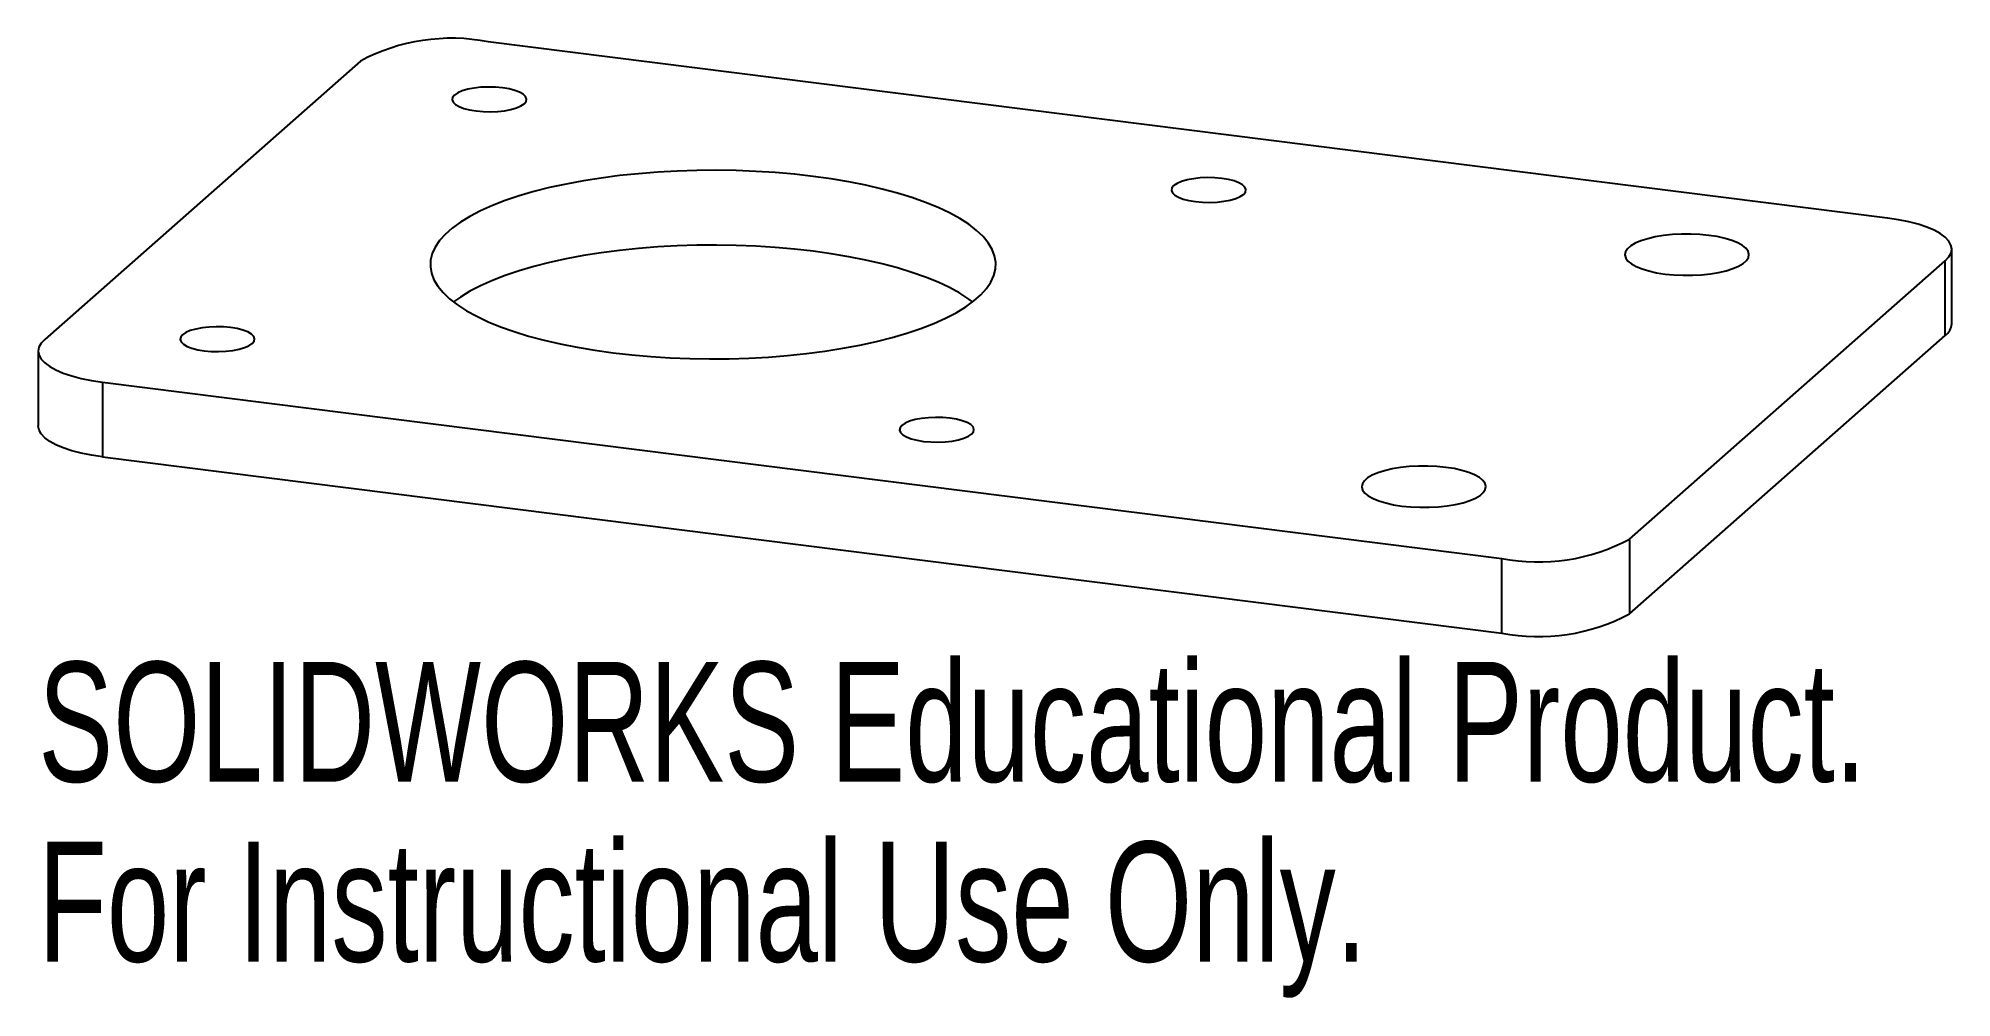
# Paper-space layout '_Dimetric' of a CAD drawing. Header units: millimetres. Extents: x -38.6 to 38.6, y -25.1 to 13.6.
import ezdxf

# ---------------------------------------------------------------- set-up
doc = ezdxf.new("R2010")
doc.units = ezdxf.units.MM
doc.styles.add('SLDTEXTSTYLE0', font='TXT', dxfattribs={"width": 0.7})

psp = doc.layouts.new('_Dimetric')

# ---------------------------------------------------------------- linework, layer by layer
at = {"color": 7, "linetype": 'Continuous', "lineweight": 25}
for p, q in [((35.981, 6.323), (-20.425, 13.43)), ((-25.58, 12.654), (-38.308, 1.429)), ((38.567, 2.059), (38.567, 5.076)), ((25.58, -6.62), (38.308, 4.605)), ((38.308, 1.588), (38.308, 4.605)), ((25.58, -9.637), (38.308, 1.588)), ((-38.567, 0.958), (-38.567, -2.059)), ((-35.981, -0.29), (20.425, -7.396)), ((-35.981, -0.29), (-35.981, -3.306)), ((-35.981, -3.306), (20.425, -10.413)), ((25.58, -6.62), (25.58, -9.637)), ((20.425, -10.413), (20.425, -7.396))]:
    psp.add_line(p, q, dxfattribs=at)
at = {"color": 7, "linetype": 'Continuous', "lineweight": 25, "flags": 128}
for points in [[(-20.914, 10.641), (-20.631, 10.615), (-20.337, 10.609), (-20.046, 10.621), (-19.767, 10.653), (-19.512, 10.702), (-19.291, 10.766), (-19.111, 10.844), (-18.981, 10.932), (-18.905, 11.026), (-18.885, 11.124), (-18.923, 11.221), (-19.017, 11.314), (-19.164, 11.399), (-19.357, 11.473), (-19.59, 11.533), (-19.854, 11.576), (-20.138, 11.602), (-20.431, 11.608), (-20.723, 11.596), (-21.001, 11.564), (-21.256, 11.515), (-21.477, 11.451), (-21.657, 11.373), (-21.787, 11.285), (-21.864, 11.191), (-21.883, 11.093), (-21.845, 10.996), (-21.751, 10.903), (-21.605, 10.818), (-21.411, 10.744), (-21.178, 10.684), (-20.914, 10.641)], [(-15.396, 0.894), (-14.642, 0.809), (-13.872, 0.742), (-13.091, 0.693), (-12.3, 0.662), (-11.506, 0.649), (-10.71, 0.655), (-9.918, 0.68), (-9.132, 0.722), (-8.358, 0.783), (-7.598, 0.862), (-6.857, 0.959), (-6.138, 1.072), (-5.444, 1.202), (-4.778, 1.347), (-4.145, 1.508), (-3.548, 1.683), (-2.988, 1.872), (-2.469, 2.073), (-1.993, 2.285), (-1.563, 2.509), (-1.181, 2.741), (-0.849, 2.982), (-0.567, 3.23), (-0.339, 3.484), (-0.164, 3.743), (-0.043, 4.005), (0.022, 4.27), (0.032, 4.535), (-0.014, 4.8), (-0.115, 5.063), (-0.271, 5.323), (-0.481, 5.579), (-0.744, 5.829), (-1.058, 6.073), (-1.423, 6.308), (-1.837, 6.535), (-2.296, 6.751), (-2.8, 6.957), (-3.346, 7.15), (-3.931, 7.33), (-4.552, 7.495), (-5.206, 7.646), (-5.89, 7.782), (-6.601, 7.901), (-7.335, 8.003), (-8.088, 8.089), (-8.858, 8.156), (-9.64, 8.205), (-10.43, 8.236), (-11.225, 8.249), (-12.021, 8.243), (-12.813, 8.218), (-13.598, 8.175), (-14.373, 8.114), (-15.132, 8.035), (-15.874, 7.939), (-16.593, 7.826), (-17.287, 7.696), (-17.952, 7.55), (-18.585, 7.39), (-19.183, 7.215), (-19.743, 7.026), (-20.262, 6.825), (-20.737, 6.612), (-21.167, 6.389), (-21.549, 6.157), (-21.882, 5.916), (-22.163, 5.668), (-22.392, 5.413), (-22.567, 5.155), (-22.687, 4.893), (-22.753, 4.628), (-22.762, 4.363), (-22.717, 4.098), (-22.616, 3.835), (-22.46, 3.575), (-22.25, 3.319), (-21.987, 3.069), (-21.672, 2.825), (-21.307, 2.59), (-20.894, 2.363), (-20.434, 2.146), (-19.93, 1.941), (-19.385, 1.748), (-18.8, 1.568), (-18.179, 1.402), (-17.525, 1.251), (-16.841, 1.116), (-16.13, 0.997), (-15.396, 0.894)], [(8.083, 6.987), (8.367, 6.962), (8.661, 6.955), (8.952, 6.968), (9.231, 6.999), (9.486, 7.048), (9.707, 7.113), (9.886, 7.191), (10.017, 7.278), (10.093, 7.373), (10.113, 7.471), (10.075, 7.568), (9.981, 7.661), (9.834, 7.746), (9.641, 7.82), (9.408, 7.879), (9.144, 7.923), (8.86, 7.948), (8.567, 7.955), (8.275, 7.942), (7.997, 7.911), (7.742, 7.862), (7.52, 7.797), (7.341, 7.72), (7.211, 7.632), (7.134, 7.537), (7.114, 7.439), (7.152, 7.342), (7.247, 7.249), (7.393, 7.164), (7.587, 7.091), (7.82, 7.031), (8.083, 6.987)], [(38.308, 4.605), (38.452, 4.759), (38.538, 4.917), (38.567, 5.078), (38.537, 5.238), (38.449, 5.397), (38.305, 5.55), (38.106, 5.697), (37.856, 5.835), (37.558, 5.962), (37.216, 6.075), (36.835, 6.174), (36.422, 6.258), (35.981, 6.323)], [(27.01, 4.068), (27.368, 4.033), (27.738, 4.016), (28.112, 4.018), (28.481, 4.038), (28.836, 4.076), (29.171, 4.132), (29.477, 4.203), (29.748, 4.289), (29.977, 4.387), (30.16, 4.496), (30.292, 4.612), (30.37, 4.734), (30.393, 4.858), (30.361, 4.983), (30.273, 5.104), (30.132, 5.219), (29.941, 5.326), (29.705, 5.422), (29.427, 5.506), (29.116, 5.575), (28.777, 5.627), (28.419, 5.663), (28.049, 5.68), (27.675, 5.678), (27.307, 5.658), (26.951, 5.62), (26.616, 5.564), (26.31, 5.493), (26.04, 5.407), (25.81, 5.309), (25.628, 5.2), (25.496, 5.084), (25.417, 4.962), (25.394, 4.837), (25.426, 4.713), (25.514, 4.592), (25.655, 4.477), (25.846, 4.37), (26.083, 4.273), (26.36, 4.19), (26.671, 4.121), (27.01, 4.068)], [(-0.902, 2.94), (-1.058, 3.056), (-1.423, 3.291), (-1.837, 3.518), (-2.296, 3.734), (-2.8, 3.94), (-3.346, 4.133), (-3.931, 4.313), (-4.552, 4.478), (-5.206, 4.629), (-5.89, 4.765), (-6.601, 4.884), (-7.335, 4.986), (-8.088, 5.072), (-8.858, 5.139), (-9.64, 5.188), (-10.43, 5.219), (-11.225, 5.232), (-12.021, 5.226), (-12.813, 5.201), (-13.598, 5.158), (-14.373, 5.097), (-15.132, 5.018), (-15.874, 4.922), (-16.593, 4.809), (-17.287, 4.679), (-17.952, 4.533), (-18.585, 4.373), (-19.183, 4.198), (-19.743, 4.009), (-20.262, 3.808), (-20.737, 3.595), (-21.167, 3.372), (-21.549, 3.14), (-21.829, 2.94)], [(-31.875, 0.975), (-31.591, 0.949), (-31.297, 0.943), (-31.006, 0.956), (-30.727, 0.987), (-30.472, 1.036), (-30.251, 1.1), (-30.072, 1.178), (-29.941, 1.266), (-29.865, 1.36), (-29.845, 1.458), (-29.883, 1.555), (-29.977, 1.648), (-30.124, 1.733), (-30.317, 1.807), (-30.55, 1.867), (-30.814, 1.91), (-31.098, 1.936), (-31.391, 1.942), (-31.683, 1.93), (-31.961, 1.898), (-32.216, 1.849), (-32.438, 1.785), (-32.617, 1.707), (-32.747, 1.619), (-32.824, 1.525), (-32.844, 1.427), (-32.806, 1.33), (-32.711, 1.237), (-32.565, 1.152), (-32.371, 1.078), (-32.138, 1.018), (-31.875, 0.975)], [(-38.308, 1.429), (-38.452, 1.275), (-38.538, 1.117), (-38.567, 0.956), (-38.537, 0.796), (-38.449, 0.637), (-38.305, 0.484), (-38.106, 0.337), (-37.856, 0.199), (-37.558, 0.072), (-37.216, -0.041), (-36.835, -0.14), (-36.422, -0.224), (-35.981, -0.29)], [(-35.981, -3.306), (-36.422, -3.241), (-36.835, -3.157), (-37.216, -3.058), (-37.558, -2.945), (-37.856, -2.818), (-38.106, -2.68), (-38.305, -2.533), (-38.449, -2.38), (-38.537, -2.221), (-38.567, -2.061), (-38.567, -2.059)], [(-2.877, -2.678), (-2.593, -2.704), (-2.299, -2.711), (-2.008, -2.698), (-1.729, -2.667), (-1.474, -2.618), (-1.253, -2.553), (-1.074, -2.475), (-0.943, -2.388), (-0.867, -2.293), (-0.847, -2.195), (-0.885, -2.098), (-0.979, -2.005), (-1.126, -1.92), (-1.32, -1.846), (-1.553, -1.787), (-1.816, -1.743), (-2.1, -1.718), (-2.393, -1.711), (-2.685, -1.724), (-2.964, -1.755), (-3.218, -1.804), (-3.44, -1.868), (-3.619, -1.946), (-3.75, -2.034), (-3.826, -2.129), (-3.846, -2.226), (-3.808, -2.324), (-3.714, -2.417), (-3.567, -2.501), (-3.373, -2.575), (-3.14, -2.635), (-2.877, -2.678)], [(16.403, -5.286), (16.761, -5.321), (17.132, -5.338), (17.505, -5.336), (17.874, -5.316), (18.23, -5.278), (18.564, -5.223), (18.87, -5.151), (19.141, -5.065), (19.37, -4.967), (19.553, -4.858), (19.685, -4.742), (19.764, -4.62), (19.787, -4.496), (19.754, -4.372), (19.666, -4.251), (19.525, -4.135), (19.335, -4.028), (19.098, -3.932), (18.821, -3.848), (18.51, -3.779), (18.171, -3.727), (17.812, -3.691), (17.442, -3.674), (17.069, -3.676), (16.7, -3.696), (16.344, -3.734), (16.01, -3.79), (15.704, -3.861), (15.433, -3.947), (15.204, -4.045), (15.021, -4.154), (14.889, -4.271), (14.81, -4.392), (14.787, -4.517), (14.82, -4.641), (14.908, -4.762), (15.048, -4.877), (15.239, -4.984), (15.476, -5.081), (15.753, -5.164), (16.064, -5.233), (16.403, -5.286)]]:
    psp.add_lwpolyline(points, dxfattribs=at)
at = {"color": 7, "linetype": 'Continuous', "lineweight": 25}
for centre, radius, start, end in [((-21.912, 5.794), 7.779, 78.97709, 118.13735), ((37.92, 2.107), 0.648, 306.77643, 355.77567), ((21.912, 0.24), 7.779, 258.97709, 298.13735), ((21.89, -2.631), 7.919, 259.33692, 297.77751)]:
    psp.add_arc(centre, radius, start, end, dxfattribs=at)

# ---------------------------------------------------------------- texts
at = {"color": 7, "linetype": 'Continuous', "char_height": 4.83362, "attachment_point": 1, "style": 'SLDTEXTSTYLE0'}
for s, insert in [('SOLIDWORKS Educational Product.', (-38.567, -11.569)), ('For Instructional Use Only.', (-38.567, -18.82))]:
    psp.add_mtext(s, dxfattribs=dict(at, insert=insert))

doc.saveas('drawing.dxf')
